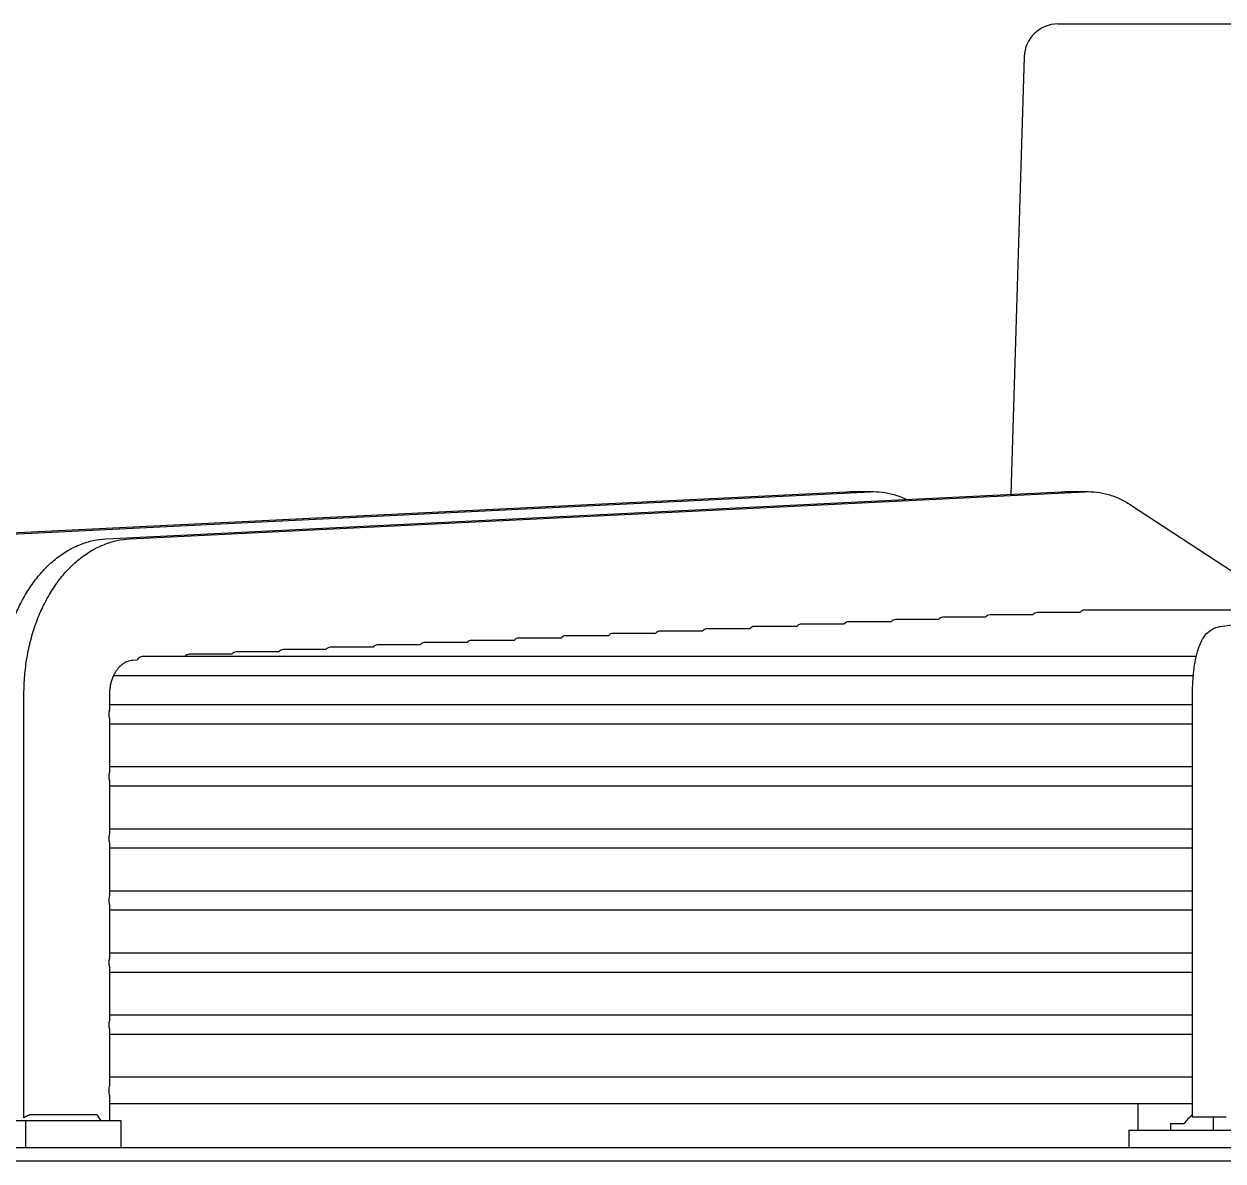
# Model space of a CAD drawing. Header units: millimetres. Extents: x 16200 to 32328, y 19251 to 29476.
# Drawn here: x 16787.43 to 16794.43, y 19603.94 to 19610.58 of the extents above; entities that cross this region are included whole.
import ezdxf

# ---------------------------------------------------------------- set-up
doc = ezdxf.new("R2010")
doc.units = ezdxf.units.MM
doc.header["$LTSCALE"] = 5
doc.layers.add('UNIT', color=6, linetype='Continuous')

msp = doc.modelspace()

# ---------------------------------------------------------------- linework, layer by layer
at = {"layer": 'UNIT'}
for p, q in [((16793.4669, 19610.5774), (16803.5462, 19610.5774)), ((16793.2701, 19610.3866), (16793.1922, 19607.8341)), ((16786.6583, 19607.5739), (16792.2331, 19607.8485)), ((16786.7975, 19607.5739), (16792.3723, 19607.8485)), ((16787.911, 19607.5739), (16793.4859, 19607.8485)), ((16788.0502, 19607.5739), (16793.6251, 19607.8485)), ((16792.2534, 19607.8489), (16792.3926, 19607.8489)), ((16793.5062, 19607.8489), (16793.6454, 19607.8489)), ((16793.8916, 19607.7721), (16794.8285, 19607.1581)), ((16794.4118, 19607.0615), (16796.4472, 19607.3361)), ((16792.7693, 19607.1029), (16792.5195, 19607.1029)), ((16793.0449, 19607.1164), (16792.795, 19607.1164)), ((16793.3206, 19607.1299), (16793.0706, 19607.1299)), ((16793.5955, 19607.1434), (16793.3463, 19607.1434)), ((16795.1279, 19607.1581), (16793.6223, 19607.1581)), ((16791.118, 19607.0219), (16790.8687, 19607.0219)), ((16791.393, 19607.0354), (16791.1437, 19607.0354)), ((16791.6681, 19607.0489), (16791.4186, 19607.0489)), ((16791.9432, 19607.0624), (16791.6937, 19607.0624)), ((16792.2184, 19607.0759), (16791.9689, 19607.0759)), ((16792.4938, 19607.0894), (16792.2441, 19607.0894)), ((16789.744, 19606.9544), (16789.495, 19606.9544)), ((16790.0187, 19606.9679), (16789.7696, 19606.9679)), ((16790.2935, 19606.9814), (16790.0443, 19606.9814)), ((16790.5682, 19606.9949), (16790.3191, 19606.9949)), ((16790.8431, 19607.0084), (16790.5939, 19607.0084)), ((16794.2745, 19606.8869), (16788.1222, 19606.8869)), ((16788.6456, 19606.9004), (16788.3967, 19606.9004)), ((16788.9202, 19606.9139), (16788.6712, 19606.9139)), ((16789.1947, 19606.9274), (16788.9458, 19606.9274)), ((16789.4694, 19606.9409), (16789.2204, 19606.9409)), ((16788.0677, 19606.8657), (16788.0921, 19606.8669)), ((16787.956, 19606.7767), (16794.2576, 19606.7767)), ((16787.4321, 19604.1961), (16787.4321, 19606.6689)), ((16787.9332, 19606.5797), (16787.9332, 19606.6689)), ((16794.2528, 19606.605), (16787.9332, 19606.605)), ((16794.2528, 19604.1995), (16794.2528, 19606.6689)), ((16787.9332, 19606.2175), (16787.9332, 19606.5201)), ((16787.9332, 19606.4948), (16794.2528, 19606.4948)), ((16794.2528, 19606.2428), (16787.9332, 19606.2428)), ((16787.9332, 19605.8553), (16787.9332, 19606.1579)), ((16787.9332, 19606.1326), (16794.2528, 19606.1326)), ((16794.2528, 19605.8806), (16787.9332, 19605.8806)), ((16787.9332, 19605.4931), (16787.9332, 19605.7957)), ((16787.9332, 19605.7704), (16794.2528, 19605.7704)), ((16794.2528, 19605.5184), (16787.9332, 19605.5184)), ((16787.9332, 19605.1309), (16787.9332, 19605.4334)), ((16787.9332, 19605.4081), (16794.2528, 19605.4081)), ((16794.2528, 19605.1562), (16787.9332, 19605.1562)), ((16787.9332, 19604.7687), (16787.9332, 19605.0712)), ((16787.9332, 19605.0459), (16794.2528, 19605.0459)), ((16794.2528, 19604.794), (16787.9332, 19604.794)), ((16787.9332, 19604.3906), (16787.9332, 19604.709)), ((16787.9332, 19604.6837), (16794.2528, 19604.6837)), ((16794.2528, 19604.4318), (16787.9332, 19604.4318)), ((16787.9332, 19604.1798), (16787.9332, 19604.3194)), ((16787.9332, 19604.2782), (16794.2528, 19604.2782)), ((16793.9362, 19604.1227), (16793.9362, 19604.2782)), ((16785.7703, 19604.1798), (16787.9974, 19604.1798)), ((16787.4406, 19604.1798), (16787.4406, 19604.0223)), ((16787.8582, 19604.2126), (16787.4738, 19604.2126)), ((16787.9974, 19604.1798), (16787.9974, 19604.0223)), ((16794.1242, 19604.1621), (16794.203, 19604.1621)), ((16794.1242, 19604.1621), (16794.1242, 19604.1227)), ((16794.4496, 19604.1995), (16794.2528, 19604.1995)), ((16794.3755, 19604.1227), (16794.3755, 19604.1995)), ((16793.8806, 19604.1227), (16803.1325, 19604.1227)), ((16793.8806, 19604.1227), (16793.8806, 19604.0223)), ((16781.6365, 19604.0223), (16815.3766, 19604.0223)), ((16815.3766, 19603.9436), (16781.6365, 19603.9436))]:
    msp.add_line(p, q, dxfattribs=at)
for centre, radius, start, end in [((16793.4669, 19610.3806), 0.1969, 90, 178.25151), ((16794.39, 19604.027), 0.2307, 126.49726, 144.15266)]:
    msp.add_arc(centre, radius, start, end, dxfattribs=at)
for centre, major_axis, ratio, start_param, end_param in [((16792.5195, 19607.0477), (0, -0.0551), 0.710927, 3.141542, 3.856447), ((16792.795, 19607.0612), (0, -0.0551), 0.711261, 3.141535, 3.85644), ((16793.0706, 19607.0747), (0, -0.0551), 0.711642, 3.141527, 3.856431), ((16793.3463, 19607.0882), (0, -0.0551), 0.712077, 3.141517, 3.85642), ((16793.6223, 19607.103), (0, -0.0551), 0.71258, 3.141507, 3.89091), ((16790.8687, 19606.9668), (0, -0.0551), 0.709566, 3.141567, 3.856474), ((16791.1437, 19606.9803), (0, -0.0551), 0.709737, 3.141564, 3.856471), ((16791.4186, 19606.9938), (0, -0.0551), 0.709925, 3.141561, 3.856468), ((16791.6937, 19607.0073), (0, -0.0551), 0.710135, 3.141557, 3.856464), ((16791.9689, 19607.0208), (0, -0.0551), 0.710369, 3.141553, 3.856459), ((16792.2441, 19607.0343), (0, -0.0551), 0.710631, 3.141548, 3.856454), ((16789.495, 19606.8993), (0, -0.0551), 0.708921, 3.141576, 3.856485), ((16789.7696, 19606.9128), (0, -0.0551), 0.709027, 3.141575, 3.856483), ((16790.0443, 19606.9263), (0, -0.0551), 0.709144, 3.141573, 3.856481), ((16790.3191, 19606.9398), (0, -0.0551), 0.709272, 3.141571, 3.856479), ((16790.5939, 19606.9533), (0, -0.0551), 0.709412, 3.141569, 3.856477), ((16788.1222, 19606.8318), (0, -0.0551), 0.708499, 3.141582, 4.023301), ((16788.3967, 19606.8453), (0, -0.0551), 0.708571, 3.141581, 3.85649), ((16788.6712, 19606.8588), (0, -0.0551), 0.708648, 3.14158, 3.856489), ((16788.9458, 19606.8723), (0, -0.0551), 0.708732, 3.141579, 3.856487), ((16789.2204, 19606.8858), (0, -0.0551), 0.708822, 3.141578, 3.856486), ((16788.8542, 19605.5884), (0, -1.969), 0.707107, 5.486005, 5.50957)]:
    msp.add_ellipse(centre, major_axis=major_axis, ratio=ratio, start_param=start_param, end_param=end_param, dxfattribs=at)
for points in [[(16792.2351, 19607.8485), (16792.2412, 19607.8488), (16792.2473, 19607.8489), (16792.2534, 19607.8489)], [(16793.4879, 19607.8485), (16793.494, 19607.8488), (16793.5001, 19607.8489), (16793.5062, 19607.8489)]]:
    msp.add_open_spline(points, degree=3, dxfattribs=at)
for points, knots in [([(16792.3723, 19607.8484), (16792.3952, 19607.8496), (16792.4182, 19607.8488), (16792.441, 19607.8461), (16792.4639, 19607.8435), (16792.4865, 19607.8389), (16792.5089, 19607.8325), (16792.5313, 19607.8261), (16792.5534, 19607.8178), (16792.5752, 19607.8077), (16792.5777, 19607.8065), (16792.5803, 19607.8053), (16792.5829, 19607.8041)], [0, 0, 0, 0, 0.2503763, 0.2503763, 0.2503763, 0.5005641, 0.5005641, 0.5005641, 0.7507518, 0.7507518, 0.7507518, 0.7802911, 0.7802911, 0.7802911, 0.7802911]), ([(16793.6251, 19607.8484), (16793.6479, 19607.8496), (16793.6709, 19607.8488), (16793.6938, 19607.8461), (16793.7166, 19607.8435), (16793.7392, 19607.8389), (16793.7616, 19607.8325), (16793.784, 19607.8261), (16793.8062, 19607.8178), (16793.8279, 19607.8077), (16793.8496, 19607.7976), (16793.8709, 19607.7858), (16793.8916, 19607.7722)], [0, 0, 0, 0, 0.250376, 0.250376, 0.250376, 0.500564, 0.500564, 0.500564, 0.750752, 0.750752, 0.750752, 1, 1, 1, 1]), ([(16787.2929, 19606.6689), (16787.2929, 19606.7044), (16787.2944, 19606.7403), (16787.2974, 19606.7757), (16787.3003, 19606.8112), (16787.3048, 19606.8461), (16787.3107, 19606.8808), (16787.3166, 19606.9154), (16787.324, 19606.9498), (16787.3327, 19606.9833), (16787.3415, 19607.0167), (16787.3516, 19607.0493), (16787.3631, 19607.081), (16787.3746, 19607.1128), (16787.3875, 19607.1438), (16787.4015, 19607.1734), (16787.4155, 19607.203), (16787.4307, 19607.2313), (16787.4472, 19607.2583), (16787.4636, 19607.2854), (16787.4813, 19607.3112), (16787.4998, 19607.3354), (16787.5184, 19607.3595), (16787.5378, 19607.382), (16787.5583, 19607.4029), (16787.5787, 19607.4237), (16787.6002, 19607.443), (16787.6222, 19607.4603), (16787.6443, 19607.4777), (16787.6669, 19607.4931), (16787.6902, 19607.5066), (16787.7136, 19607.5201), (16787.7376, 19607.5318), (16787.7619, 19607.5413), (16787.7862, 19607.5509), (16787.8107, 19607.5583), (16787.8356, 19607.5638), (16787.8606, 19607.5692), (16787.8859, 19607.5726), (16787.911, 19607.5738)], [0, 0, 0, 0, 0.076921, 0.076921, 0.076921, 0.153842, 0.153842, 0.153842, 0.230763, 0.230763, 0.230763, 0.307684, 0.307684, 0.307684, 0.384605, 0.384605, 0.384605, 0.461526, 0.461526, 0.461526, 0.538447, 0.538447, 0.538447, 0.615368, 0.615368, 0.615368, 0.692289, 0.692289, 0.692289, 0.76921, 0.76921, 0.76921, 0.846132, 0.846132, 0.846132, 0.923053, 0.923053, 0.923053, 1, 1, 1, 1]), ([(16787.4321, 19606.6689), (16787.4321, 19606.7044), (16787.4336, 19606.7403), (16787.4366, 19606.7757), (16787.4395, 19606.8112), (16787.444, 19606.8461), (16787.4499, 19606.8808), (16787.4558, 19606.9154), (16787.4632, 19606.9498), (16787.4719, 19606.9833), (16787.4807, 19607.0167), (16787.4908, 19607.0493), (16787.5023, 19607.081), (16787.5138, 19607.1128), (16787.5267, 19607.1438), (16787.5407, 19607.1734), (16787.5547, 19607.203), (16787.5699, 19607.2313), (16787.5864, 19607.2583), (16787.6028, 19607.2854), (16787.6205, 19607.3112), (16787.639, 19607.3354), (16787.6576, 19607.3595), (16787.677, 19607.382), (16787.6975, 19607.4029), (16787.7179, 19607.4237), (16787.7394, 19607.443), (16787.7614, 19607.4603), (16787.7835, 19607.4777), (16787.8061, 19607.4931), (16787.8294, 19607.5066), (16787.8528, 19607.5201), (16787.8768, 19607.5318), (16787.9011, 19607.5413), (16787.9254, 19607.5509), (16787.9499, 19607.5583), (16787.9748, 19607.5638), (16787.9998, 19607.5692), (16788.0251, 19607.5726), (16788.0502, 19607.5738)], [0, 0, 0, 0, 0.076921, 0.076921, 0.076921, 0.153842, 0.153842, 0.153842, 0.230763, 0.230763, 0.230763, 0.307684, 0.307684, 0.307684, 0.384605, 0.384605, 0.384605, 0.461526, 0.461526, 0.461526, 0.538447, 0.538447, 0.538447, 0.615368, 0.615368, 0.615368, 0.692289, 0.692289, 0.692289, 0.76921, 0.76921, 0.76921, 0.846132, 0.846132, 0.846132, 0.923053, 0.923053, 0.923053, 1, 1, 1, 1]), ([(16794.2528, 19606.6689), (16794.2528, 19606.7017), (16794.2541, 19606.7345), (16794.2593, 19606.7979), (16794.2631, 19606.8283), (16794.2735, 19606.8852), (16794.2799, 19606.9115), (16794.2965, 19606.9601), (16794.3061, 19606.9825), (16794.3298, 19607.0152), (16794.339, 19607.0257), (16794.365, 19607.0462), (16794.3832, 19607.0562), (16794.4074, 19607.0608), (16794.4096, 19607.0612), (16794.4118, 19607.0615)], [1.570796, 1.570796, 1.570796, 1.570796, 1.877974, 1.877974, 2.185152, 2.185152, 2.49233, 2.49233, 2.799508, 2.799508, 2.940974, 2.940974, 3.091858, 3.091858, 3.106686, 3.106686, 3.106686, 3.106686]), ([(16787.9332, 19606.6689), (16787.9332, 19606.6766), (16787.9335, 19606.6844), (16787.9341, 19606.692), (16787.9348, 19606.6997), (16787.9358, 19606.7074), (16787.937, 19606.7149), (16787.9383, 19606.7224), (16787.9399, 19606.7299), (16787.9418, 19606.7371), (16787.9437, 19606.7444), (16787.9459, 19606.7515), (16787.9484, 19606.7584), (16787.9509, 19606.7653), (16787.9537, 19606.772), (16787.9568, 19606.7784), (16787.9598, 19606.7849), (16787.9632, 19606.7911), (16787.9667, 19606.797), (16787.9703, 19606.8028), (16787.9741, 19606.8084), (16787.9781, 19606.8137), (16787.9822, 19606.8189), (16787.9864, 19606.8238), (16787.9909, 19606.8284), (16787.9953, 19606.8329), (16788, 19606.8371), (16788.0048, 19606.8409), (16788.0096, 19606.8446), (16788.0145, 19606.848), (16788.0196, 19606.851), (16788.0247, 19606.8539), (16788.0299, 19606.8564), (16788.0352, 19606.8585), (16788.0405, 19606.8606), (16788.0459, 19606.8622), (16788.0513, 19606.8634), (16788.0567, 19606.8646), (16788.0622, 19606.8653), (16788.0677, 19606.8656)], [0, 0, 0, 0, 0.076921, 0.076921, 0.076921, 0.153842, 0.153842, 0.153842, 0.230763, 0.230763, 0.230763, 0.307684, 0.307684, 0.307684, 0.384605, 0.384605, 0.384605, 0.461526, 0.461526, 0.461526, 0.538447, 0.538447, 0.538447, 0.615368, 0.615368, 0.615368, 0.692289, 0.692289, 0.692289, 0.76921, 0.76921, 0.76921, 0.846131, 0.846131, 0.846131, 0.923052, 0.923052, 0.923052, 1, 1, 1, 1]), ([(16787.9332, 19606.5797), (16787.9319, 19606.5768), (16787.9308, 19606.5738), (16787.9281, 19606.5647), (16787.927, 19606.5567), (16787.927, 19606.5499)], [0.75461184, 0.75461184, 0.75461184, 0.75461184, 0.77833175, 0.77833175, 0.8301339, 0.8301339, 0.8301339, 0.8301339]), ([(16787.927, 19606.5499), (16787.927, 19606.5431), (16787.9281, 19606.5351), (16787.9308, 19606.5259), (16787.9319, 19606.5229), (16787.9332, 19606.5201)], [0, 0, 0, 0, 0.05180215, 0.05180215, 0.07552205, 0.07552205, 0.07552205, 0.07552205]), ([(16787.9332, 19606.2175), (16787.9319, 19606.2146), (16787.9308, 19606.2116), (16787.9281, 19606.2025), (16787.927, 19606.1945), (16787.927, 19606.1877)], [0.75461184, 0.75461184, 0.75461184, 0.75461184, 0.77833175, 0.77833175, 0.8301339, 0.8301339, 0.8301339, 0.8301339]), ([(16787.927, 19606.1877), (16787.927, 19606.1809), (16787.9281, 19606.1729), (16787.9308, 19606.1637), (16787.9319, 19606.1607), (16787.9332, 19606.1579)], [0, 0, 0, 0, 0.05180215, 0.05180215, 0.07552205, 0.07552205, 0.07552205, 0.07552205]), ([(16787.9332, 19605.8553), (16787.9319, 19605.8524), (16787.9308, 19605.8494), (16787.9281, 19605.8403), (16787.927, 19605.8323), (16787.927, 19605.8255)], [-0.07552205, -0.07552205, -0.07552205, -0.07552205, -0.05180215, -0.05180215, 0, 0, 0, 0]), ([(16787.927, 19605.8255), (16787.927, 19605.8187), (16787.9281, 19605.8107), (16787.9308, 19605.8015), (16787.9319, 19605.7985), (16787.9332, 19605.7957)], [-0.8301339, -0.8301339, -0.8301339, -0.8301339, -0.77833175, -0.77833175, -0.75461184, -0.75461184, -0.75461184, -0.75461184]), ([(16787.9332, 19605.4931), (16787.9319, 19605.4902), (16787.9308, 19605.4872), (16787.9281, 19605.4781), (16787.927, 19605.4701), (16787.927, 19605.4633)], [-0.07552205, -0.07552205, -0.07552205, -0.07552205, -0.05180215, -0.05180215, 0, 0, 0, 0]), ([(16787.927, 19605.4633), (16787.927, 19605.4565), (16787.9281, 19605.4485), (16787.9308, 19605.4393), (16787.9319, 19605.4363), (16787.9332, 19605.4334)], [-0.8301339, -0.8301339, -0.8301339, -0.8301339, -0.77833175, -0.77833175, -0.75461184, -0.75461184, -0.75461184, -0.75461184]), ([(16787.9332, 19605.1309), (16787.9319, 19605.128), (16787.9308, 19605.125), (16787.9281, 19605.1159), (16787.927, 19605.1079), (16787.927, 19605.1011)], [-0.07552205, -0.07552205, -0.07552205, -0.07552205, -0.05180215, -0.05180215, 0, 0, 0, 0]), ([(16787.927, 19605.1011), (16787.927, 19605.0943), (16787.9281, 19605.0863), (16787.9308, 19605.0771), (16787.9319, 19605.0741), (16787.9332, 19605.0712)], [-0.8301339, -0.8301339, -0.8301339, -0.8301339, -0.77830675, -0.77830675, -0.75461041, -0.75461041, -0.75461041, -0.75461041]), ([(16787.9332, 19604.7687), (16787.9319, 19604.7658), (16787.9308, 19604.7628), (16787.9281, 19604.7537), (16787.927, 19604.7457), (16787.927, 19604.7389)], [-0.07552205, -0.07552205, -0.07552205, -0.07552205, -0.05180215, -0.05180215, 0, 0, 0, 0]), ([(16787.927, 19604.7389), (16787.927, 19604.7321), (16787.9281, 19604.7241), (16787.9308, 19604.7149), (16787.9319, 19604.7119), (16787.9332, 19604.709)], [0, 0, 0, 0, 0.05180215, 0.05180215, 0.07552205, 0.07552205, 0.07552205, 0.07552205]), ([(16787.9332, 19604.3906), (16787.9324, 19604.3885), (16787.9317, 19604.3864), (16787.9285, 19604.3756), (16787.927, 19604.3645), (16787.927, 19604.355)], [1.0671611, 1.0671611, 1.0671611, 1.0671611, 1.084108, 1.084108, 1.15626096, 1.15626096, 1.15626096, 1.15626096]), ([(16787.927, 19604.355), (16787.927, 19604.3455), (16787.9285, 19604.3344), (16787.9317, 19604.3236), (16787.9324, 19604.3215), (16787.9332, 19604.3194)], [-1.15626096, -1.15626096, -1.15626096, -1.15626096, -1.084108, -1.084108, -1.0671611, -1.0671611, -1.0671611, -1.0671611]), ([(16787.4738, 19604.2126), (16787.4726, 19604.2126), (16787.4715, 19604.2126), (16787.4703, 19604.2125), (16787.4691, 19604.2124), (16787.4679, 19604.2123), (16787.4667, 19604.2121), (16787.4655, 19604.2119), (16787.4643, 19604.2117), (16787.4631, 19604.2114), (16787.463, 19604.2114), (16787.4629, 19604.2114), (16787.4628, 19604.2114), (16787.4617, 19604.2111), (16787.4606, 19604.2108), (16787.4595, 19604.2105), (16787.4583, 19604.2101), (16787.457, 19604.2097), (16787.4558, 19604.2093), (16787.4546, 19604.2088), (16787.4534, 19604.2084), (16787.4521, 19604.2078), (16787.4518, 19604.2077), (16787.4515, 19604.2076), (16787.4512, 19604.2074), (16787.4503, 19604.207), (16787.4493, 19604.2066), (16787.4483, 19604.2061), (16787.4471, 19604.2055), (16787.4458, 19604.2048), (16787.4445, 19604.2041), (16787.4432, 19604.2033), (16787.4418, 19604.2026), (16787.4405, 19604.2017), (16787.4398, 19604.2013), (16787.4391, 19604.2008), (16787.4384, 19604.2004), (16787.4377, 19604.2), (16787.437, 19604.1995), (16787.4364, 19604.1991), (16787.435, 19604.1981), (16787.4335, 19604.1971), (16787.4321, 19604.1961)], [0, 0, 0, 0, 0.090909, 0.090909, 0.090909, 0.181818, 0.181818, 0.181818, 0.272727, 0.272727, 0.272727, 0.27971, 0.27971, 0.27971, 0.363636, 0.363636, 0.363636, 0.454545, 0.454545, 0.454545, 0.545455, 0.545455, 0.545455, 0.56689, 0.56689, 0.56689, 0.636364, 0.636364, 0.636364, 0.727273, 0.727273, 0.727273, 0.818182, 0.818182, 0.818182, 0.865335, 0.865335, 0.865335, 0.909091, 0.909091, 0.909091, 1, 1, 1, 1])]:
    msp.add_open_spline(points, degree=3, knots=knots, dxfattribs=at)

doc.saveas('drawing.dxf')
